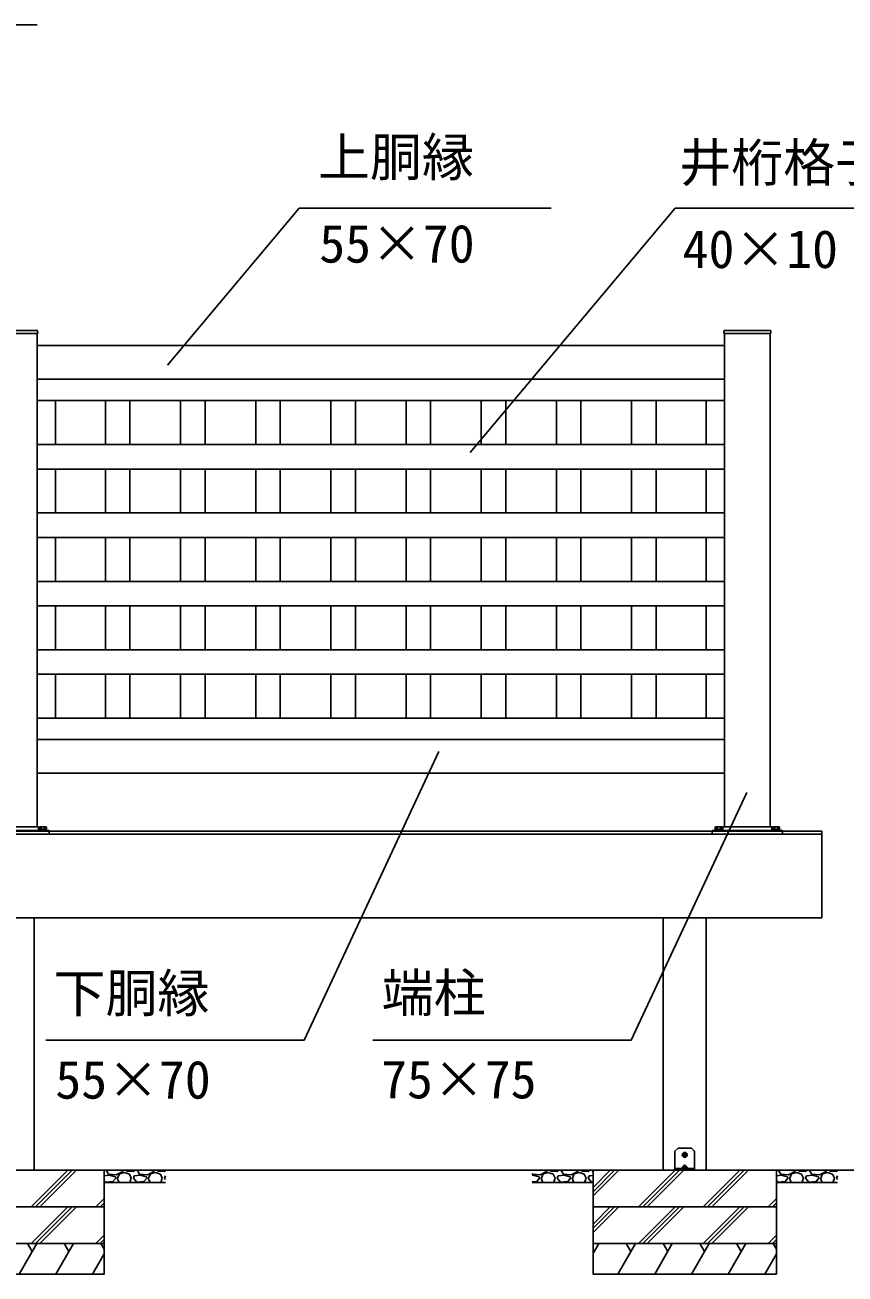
# Model space of a CAD drawing. Units: millimetres, scale not verified. Extents: x -4375 to 4375, y -6499 to 6473.
# Drawn here: x 18 to 1360, y 81 to 2126 of the extents above; entities that cross this region are included whole.
import ezdxf
from ezdxf.enums import TextEntityAlignment as Align

# ---------------------------------------------------------------- set-up
doc = ezdxf.new("R2010")
doc.units = ezdxf.units.MM
doc.header["$LTSCALE"] = 30
for name, color, linetype in [('0-2_YKK_13', 4, 'Continuous'), ('0-3_YKK_A1', 4, 'Continuous'), ('0-4_YKK_D', 6, 'Continuous')]:
    doc.layers.add(name, color=color, linetype=linetype)
doc.styles.add('ＭＳ ゴシック', font='')
doc.styles.get('ＭＳ ゴシック').set_extended_font_data('MS Gothic')

msp = doc.modelspace()

# ---------------------------------------------------------------- linework, layer by layer
at = {"layer": '0-2_YKK_13'}
for p, q in [((1107.67, 286.8), (1087.33, 286.8)), ((1085.91, 286.21), (1081.5, 281.8)), ((1081.5, 253.8), (1081.5, 281.8)), ((1095.25, 276.3), (1096.36, 276.32)), ((1095.25, 275.3), (1096.36, 275.28)), ((1096.36, 276.32), (1096.88, 276.42)), ((1096.36, 275.28), (1096.88, 275.18)), ((1096.98, 276.94), (1096.88, 276.42)), ((1096.98, 274.66), (1096.88, 275.18)), ((1097, 278.04), (1096.98, 276.94)), ((1097, 273.56), (1096.98, 274.66)), ((1098, 278.04), (1098.02, 276.94)), ((1098, 273.56), (1098.02, 274.66)), ((1098.02, 276.94), (1098.12, 276.42)), ((1098.02, 274.66), (1098.12, 275.18)), ((1098.64, 276.32), (1098.12, 276.42)), ((1098.64, 275.28), (1098.12, 275.18)), ((1099.74, 276.3), (1098.64, 276.32)), ((1099.74, 275.3), (1098.64, 275.28)), ((1113.5, 281.8), (1109.09, 286.21)), ((1113.5, 253.8), (1113.5, 281.8)), ((1081.5, 253.3), (1081.5, 253.8)), ((1085.91, 250.8), (1081.5, 250.8)), ((1085.91, 253.3), (1087.33, 253.3)), ((1085.91, 250.8), (1085.91, 253.3)), ((1087.33, 250.8), (1085.91, 250.8)), ((1107.67, 253.3), (1087.33, 253.3)), ((1107.67, 250.8), (1087.33, 250.8)), ((1096.06, 258.26), (1091.6, 253.8)), ((1093.5, 254.22), (1093.5, 253.8)), ((1094, 253.3), (1101, 253.3)), ((1103.4, 253.8), (1098.94, 258.26)), ((1101.5, 254.22), (1101.5, 253.8)), ((1107.67, 253.3), (1109.09, 253.3)), ((1109.09, 250.8), (1107.67, 250.8)), ((1109.09, 253.3), (1113.5, 253.3)), ((1109.09, 253.3), (1109.09, 250.8)), ((1113.5, 250.8), (1109.09, 250.8)), ((1113.5, 253.8), (1113.5, 253.3)), ((1113.5, 253.3), (1113.5, 250.8))]:
    msp.add_line(p, q, dxfattribs=at)
msp.add_lwpolyline([(1081.5, 250.8), (1081.5, 253.3), (1085.91, 253.3)], dxfattribs=at)
msp.add_circle((1097.5, 275.8), 4, dxfattribs=at)
for centre, radius, start, end in [((1087.33, 284.8), 2, 90, 135), ((1107.67, 284.8), 2, 45, 90), ((1097.5, 275.8), 2.3, 167.44414, 192.55586), ((1097.5, 275.8), 2.3, 77.44414, 102.55586), ((1097.5, 275.8), 2.3, 257.44414, 282.55586), ((1097.5, 275.8), 2.3, 347.44414, 12.55586), ((1094.5, 254.22), 1, 126.03188, 180), ((1094, 253.8), 0.5, 180, 270), ((1097.5, 250.1), 6.1, 53.96812, 126.03188), ((1101, 253.8), 0.5, 270, 0), ((1100.5, 254.22), 1, 0, 53.96812)]:
    msp.add_arc(centre, radius, start, end, dxfattribs=at)
for centre, major_axis, ratio, start_param, end_param in [((1092.1, 253.8), (0.688, 0.425), 0.381966, 2.1243707, 3.695167), ((1097.5, 255.37), (0, -3.54), 0.707107, 2.5261129, 3.7570724), ((1102.9, 253.8), (0.688, -0.425), 0.381966, 5.7296109, 7.3004073)]:
    msp.add_ellipse(centre, major_axis=major_axis, ratio=ratio, start_param=start_param, end_param=end_param, dxfattribs=at)
at = {"layer": '0-3_YKK_A1'}
for p, q in [((37.29, 1625.8), (-37.29, 1625.8)), ((37.5, 1620.8), (37.5, 812.8)), ((38.5, 1620.8), (38.29, 1624.85)), ((1162.5, 1620.8), (1162.5, 812.8)), ((1237.29, 1625.8), (1162.71, 1625.8)), ((1237.5, 812.8), (1237.5, 1620.8)), ((1238.5, 1620.8), (1238.29, 1624.85)), ((1162.5, 1600.8), (37.5, 1600.8)), ((1162.5, 1545.8), (37.5, 1545.8)), ((37.5, 1510.8), (1162.5, 1510.8)), ((67.5, 1510.8), (67.5, 1438.8)), ((149.5, 1510.8), (149.5, 1438.8)), ((189.5, 1510.8), (189.5, 1438.8)), ((272.5, 1510.8), (272.5, 1438.8)), ((312.5, 1510.8), (312.5, 1438.8)), ((395.5, 1510.8), (395.5, 1438.8)), ((435.5, 1510.8), (435.5, 1438.8)), ((518.5, 1510.8), (518.5, 1438.8)), ((558.5, 1510.8), (558.5, 1438.8)), ((641.5, 1510.8), (641.5, 1438.8)), ((681.5, 1510.8), (681.5, 1438.8)), ((764.5, 1510.8), (764.5, 1438.8)), ((804.5, 1510.8), (804.5, 1438.8)), ((887.5, 1510.8), (887.5, 1438.8)), ((927.5, 1510.8), (927.5, 1438.8)), ((1010.5, 1510.8), (1010.5, 1438.8)), ((1050.5, 1510.8), (1050.5, 1438.8)), ((1132.5, 1510.8), (1132.5, 1438.8)), ((37.5, 1438.8), (1162.5, 1438.8)), ((37.5, 1398.8), (1162.5, 1398.8)), ((67.5, 1398.8), (67.5, 1326.8)), ((149.5, 1398.8), (149.5, 1326.8)), ((189.5, 1398.8), (189.5, 1326.8)), ((272.5, 1398.8), (272.5, 1326.8)), ((312.5, 1398.8), (312.5, 1326.8)), ((395.5, 1398.8), (395.5, 1326.8)), ((435.5, 1398.8), (435.5, 1326.8)), ((518.5, 1398.8), (518.5, 1326.8)), ((558.5, 1398.8), (558.5, 1326.8)), ((641.5, 1398.8), (641.5, 1326.8)), ((681.5, 1398.8), (681.5, 1326.8)), ((764.5, 1398.8), (764.5, 1326.8)), ((804.5, 1398.8), (804.5, 1326.8)), ((887.5, 1398.8), (887.5, 1326.8)), ((927.5, 1398.8), (927.5, 1326.8)), ((1010.5, 1398.8), (1010.5, 1326.8)), ((1050.5, 1398.8), (1050.5, 1326.8)), ((1132.5, 1398.8), (1132.5, 1326.8)), ((37.5, 1326.8), (1162.5, 1326.8)), ((37.5, 1286.8), (1162.5, 1286.8)), ((67.5, 1286.8), (67.5, 1214.8)), ((149.5, 1286.8), (149.5, 1214.8)), ((189.5, 1286.8), (189.5, 1214.8)), ((272.5, 1286.8), (272.5, 1214.8)), ((312.5, 1286.8), (312.5, 1214.8)), ((395.5, 1286.8), (395.5, 1214.8)), ((435.5, 1286.8), (435.5, 1214.8)), ((518.5, 1286.8), (518.5, 1214.8)), ((558.5, 1286.8), (558.5, 1214.8)), ((641.5, 1286.8), (641.5, 1214.8)), ((681.5, 1286.8), (681.5, 1214.8)), ((764.5, 1286.8), (764.5, 1214.8)), ((804.5, 1286.8), (804.5, 1214.8)), ((887.5, 1286.8), (887.5, 1214.8)), ((927.5, 1286.8), (927.5, 1214.8)), ((1010.5, 1286.8), (1010.5, 1214.8)), ((1050.5, 1286.8), (1050.5, 1214.8)), ((1132.5, 1286.8), (1132.5, 1214.8)), ((37.5, 1214.8), (1162.5, 1214.8)), ((37.5, 1174.8), (1162.5, 1174.8)), ((67.5, 1174.8), (67.5, 1102.8)), ((149.5, 1174.8), (149.5, 1102.8)), ((189.5, 1174.8), (189.5, 1102.8)), ((272.5, 1174.8), (272.5, 1102.8)), ((312.5, 1174.8), (312.5, 1102.8)), ((395.5, 1174.8), (395.5, 1102.8)), ((435.5, 1174.8), (435.5, 1102.8)), ((518.5, 1174.8), (518.5, 1102.8)), ((558.5, 1174.8), (558.5, 1102.8)), ((641.5, 1174.8), (641.5, 1102.8)), ((681.5, 1174.8), (681.5, 1102.8)), ((764.5, 1174.8), (764.5, 1102.8)), ((804.5, 1174.8), (804.5, 1102.8)), ((887.5, 1174.8), (887.5, 1102.8)), ((927.5, 1174.8), (927.5, 1102.8)), ((1010.5, 1174.8), (1010.5, 1102.8)), ((1050.5, 1174.8), (1050.5, 1102.8)), ((1132.5, 1174.8), (1132.5, 1102.8)), ((37.5, 1102.8), (1162.5, 1102.8)), ((37.5, 1062.8), (1162.5, 1062.8)), ((67.5, 1062.8), (67.5, 990.8)), ((149.5, 1062.8), (149.5, 990.8)), ((189.5, 1062.8), (189.5, 990.8)), ((272.5, 1062.8), (272.5, 990.8)), ((312.5, 1062.8), (312.5, 990.8)), ((395.5, 1062.8), (395.5, 990.8)), ((435.5, 1062.8), (435.5, 990.8)), ((518.5, 1062.8), (518.5, 990.8)), ((558.5, 1062.8), (558.5, 990.8)), ((641.5, 1062.8), (641.5, 990.8)), ((681.5, 1062.8), (681.5, 990.8)), ((764.5, 1062.8), (764.5, 990.8)), ((804.5, 1062.8), (804.5, 990.8)), ((887.5, 1062.8), (887.5, 990.8)), ((927.5, 1062.8), (927.5, 990.8)), ((1010.5, 1062.8), (1010.5, 990.8)), ((1050.5, 1062.8), (1050.5, 990.8)), ((1132.5, 1062.8), (1132.5, 990.8)), ((37.5, 990.8), (1162.5, 990.8)), ((37.5, 955.8), (1162.5, 955.8)), ((37.5, 900.8), (1162.5, 900.8)), ((1322, 805.8), (-1327, 805.8)), ((1322, 800.8), (-1327, 800.8)), ((-57.5, 806.8), (57.5, 806.8)), ((57.5, 805.8), (-57.5, 805.8)), ((-57.5, 805.8), (57.5, 805.8)), ((-40, 812.8), (40, 812.8)), ((40, 812.8), (40, 806.8)), ((42, 813), (41.23, 812.55)), ((41.23, 812.55), (41.23, 809)), ((52.77, 809), (41.23, 809)), ((52, 813), (42, 813)), ((44.11, 812.55), (44.11, 809)), ((49.89, 812.55), (49.89, 809)), ((52, 813), (52.77, 812.55)), ((52.77, 812.55), (52.77, 809)), ((57.5, 806.8), (57.5, 805.8)), ((57.5, 805.8), (57.5, 800.8)), ((1142.5, 806.8), (1257.5, 806.8)), ((1142.5, 806.8), (1142.5, 805.8)), ((1257.5, 805.8), (1142.5, 805.8)), ((1142.5, 805.8), (1257.5, 805.8)), ((1142.5, 805.8), (1142.5, 800.8)), ((1148, 813), (1147.23, 812.55)), ((1147.23, 812.55), (1147.23, 809)), ((1158.77, 809), (1147.23, 809)), ((1158, 813), (1148, 813)), ((1150.11, 812.55), (1150.11, 809)), ((1155.89, 812.55), (1155.89, 809)), ((1158, 813), (1158.77, 812.55)), ((1158.77, 812.55), (1158.77, 809)), ((1160, 812.8), (1160, 806.8)), ((1160, 812.8), (1240, 812.8)), ((1240, 812.8), (1240, 806.8)), ((1242, 813), (1241.23, 812.55)), ((1241.23, 812.55), (1241.23, 809)), ((1252.77, 809), (1241.23, 809)), ((1252, 813), (1242, 813)), ((1244.11, 812.55), (1244.11, 809)), ((1249.89, 812.55), (1249.89, 809)), ((1252, 813), (1252.77, 812.55)), ((1252.77, 812.55), (1252.77, 809)), ((1257.5, 806.8), (1257.5, 805.8)), ((1257.5, 805.8), (1257.5, 800.8)), ((1322, 805.8), (1322, 663.8)), ((1322, 663.8), (-1327, 663.8)), ((32.58, 663.8), (32.58, 250.8)), ((1062.42, 663.8), (1062.42, 250.8)), ((1132.58, 663.8), (1132.58, 250.8)), ((1984.09, 250.8), (-1616.31, 250.8)), ((32.58, 250.8), (-37.58, 250.8)), ((27.74, 190.8), (87.74, 250.8)), ((34.81, 190.8), (94.81, 250.8)), ((41.88, 190.8), (101.88, 250.8)), ((147.5, 250.8), (247.5, 250.8)), ((150.94, 250.23), (151.45, 250.8)), ((154.49, 244.13), (150.94, 250.23)), ((177.86, 248.7), (167.19, 243.12)), ((172.27, 244.64), (180.4, 247.18)), ((178.46, 250.8), (177.86, 248.7)), ((180.4, 247.18), (188.53, 244.13)), ((183.79, 250.8), (184.46, 249.21)), ((184.46, 249.21), (195.13, 248.7)), ((195.13, 248.7), (197.84, 250.8)), ((201.74, 250.23), (202.25, 250.8)), ((205.29, 244.13), (201.74, 250.23)), ((228.66, 248.7), (217.99, 243.12)), ((223.07, 244.64), (231.2, 247.18)), ((229.26, 250.8), (228.66, 248.7)), ((231.2, 247.18), (239.33, 244.13)), ((234.59, 250.8), (235.26, 249.21)), ((235.26, 249.21), (245.93, 248.7)), ((245.93, 248.7), (247.5, 249.92)), ((947.5, 250.8), (847.5, 250.8)), ((871.46, 248.7), (860.79, 243.12)), ((865.87, 244.64), (874, 247.18)), ((872.06, 250.8), (871.46, 248.7)), ((874, 247.18), (882.13, 244.13)), ((877.39, 250.8), (878.06, 249.21)), ((878.06, 249.21), (888.73, 248.7)), ((888.73, 248.7), (891.44, 250.8)), ((895.34, 250.23), (895.85, 250.8)), ((898.89, 244.13), (895.34, 250.23)), ((922.26, 248.7), (911.59, 243.12)), ((916.67, 244.64), (924.8, 247.18)), ((922.86, 250.8), (922.26, 248.7)), ((924.8, 247.18), (932.93, 244.13)), ((928.19, 250.8), (928.86, 249.21)), ((928.86, 249.21), (939.53, 248.7)), ((939.53, 248.7), (942.24, 250.8)), ((946.14, 250.23), (946.65, 250.8)), ((947.5, 247.89), (946.14, 250.23)), ((947.5, 222.69), (975.61, 250.8)), ((947.5, 215.62), (982.68, 250.8)), ((947.5, 208.55), (989.75, 250.8)), ((1021.67, 190.8), (1081.67, 250.8)), ((1028.74, 190.8), (1088.74, 250.8)), ((1035.81, 190.8), (1095.81, 250.8)), ((1132.58, 250.8), (1062.42, 250.8)), ((1127.74, 190.8), (1187.74, 250.8)), ((1134.81, 190.8), (1194.81, 250.8)), ((1141.88, 190.8), (1201.88, 250.8)), ((1247.5, 250.8), (1347.5, 250.8)), ((1250.94, 250.23), (1251.45, 250.8)), ((1254.49, 244.13), (1250.94, 250.23)), ((1277.86, 248.7), (1267.19, 243.12)), ((1272.27, 244.64), (1280.4, 247.18)), ((1278.46, 250.8), (1277.86, 248.7)), ((1280.4, 247.18), (1288.53, 244.13)), ((1283.79, 250.8), (1284.46, 249.21)), ((1284.46, 249.21), (1295.13, 248.7)), ((1295.13, 248.7), (1297.84, 250.8)), ((1301.74, 250.23), (1302.25, 250.8)), ((1305.29, 244.13), (1301.74, 250.23)), ((1328.66, 248.7), (1317.99, 243.12)), ((1323.07, 244.64), (1331.2, 247.18)), ((1329.26, 250.8), (1328.66, 248.7)), ((1331.2, 247.18), (1339.33, 244.13)), ((1334.59, 250.8), (1335.26, 249.21)), ((1335.26, 249.21), (1345.93, 248.7)), ((1345.93, 248.7), (1347.5, 249.92)), ((155.51, 242.61), (147.5, 241.77)), ((149.92, 231.43), (147.5, 234.07)), ((147.5, 230.8), (247.5, 230.8)), ((161.6, 232.45), (149.92, 231.43)), ((167.19, 243.12), (154.49, 244.13)), ((165.67, 240.07), (155.51, 242.61)), ((166.18, 237.53), (161.6, 232.45)), ((166.18, 237.53), (165.67, 240.07)), ((168.72, 237.53), (171.6, 230.8)), ((169.22, 237.53), (172.27, 244.64)), ((188.53, 244.13), (191.58, 237.53)), ((189.17, 230.8), (191.58, 237.53)), ((195.13, 237.53), (196.66, 241.59)), ((200.72, 231.43), (195.13, 237.53)), ((206.31, 242.61), (196.66, 241.59)), ((212.4, 232.45), (200.72, 231.43)), ((217.99, 243.12), (205.29, 244.13)), ((216.47, 240.07), (206.31, 242.61)), ((216.98, 237.53), (212.4, 232.45)), ((216.98, 237.53), (216.47, 240.07)), ((219.52, 237.53), (222.4, 230.8)), ((220.02, 237.53), (223.07, 244.64)), ((239.33, 244.13), (242.38, 237.53)), ((239.97, 230.8), (242.38, 237.53)), ((245.93, 237.53), (247.46, 241.59)), ((247.5, 235.82), (245.93, 237.53)), ((247.5, 241.6), (247.46, 241.59)), ((848.09, 244.13), (847.5, 245.15)), ((849.11, 242.61), (847.5, 242.44)), ((855.2, 232.45), (847.5, 231.78)), ((947.5, 230.8), (847.5, 230.8)), ((860.79, 243.12), (848.09, 244.13)), ((859.27, 240.07), (849.11, 242.61)), ((859.78, 237.53), (855.2, 232.45)), ((859.78, 237.53), (859.27, 240.07)), ((862.32, 237.53), (865.2, 230.8)), ((862.82, 237.53), (865.87, 244.64)), ((882.13, 244.13), (885.18, 237.53)), ((882.77, 230.8), (885.18, 237.53)), ((888.73, 237.53), (890.26, 241.59)), ((894.32, 231.43), (888.73, 237.53)), ((899.91, 242.61), (890.26, 241.59)), ((906, 232.45), (894.32, 231.43)), ((911.59, 243.12), (898.89, 244.13)), ((910.07, 240.07), (899.91, 242.61)), ((910.58, 237.53), (906, 232.45)), ((910.58, 237.53), (910.07, 240.07)), ((913.12, 237.53), (916, 230.8)), ((913.62, 237.53), (916.67, 244.64)), ((932.93, 244.13), (935.98, 237.53)), ((933.57, 230.8), (935.98, 237.53)), ((939.53, 237.53), (941.06, 241.59)), ((945.12, 231.43), (939.53, 237.53)), ((947.5, 242.27), (941.06, 241.59)), ((947.5, 231.64), (945.12, 231.43)), ((1255.51, 242.61), (1247.5, 241.77)), ((1249.92, 231.43), (1247.5, 234.07)), ((1247.5, 230.8), (1347.5, 230.8)), ((1261.6, 232.45), (1249.92, 231.43)), ((1267.19, 243.12), (1254.49, 244.13)), ((1265.67, 240.07), (1255.51, 242.61)), ((1266.18, 237.53), (1261.6, 232.45)), ((1266.18, 237.53), (1265.67, 240.07)), ((1268.72, 237.53), (1271.6, 230.8)), ((1269.22, 237.53), (1272.27, 244.64)), ((1288.53, 244.13), (1291.58, 237.53)), ((1289.17, 230.8), (1291.58, 237.53)), ((1295.13, 237.53), (1296.66, 241.59)), ((1300.72, 231.43), (1295.13, 237.53)), ((1306.31, 242.61), (1296.66, 241.59)), ((1312.4, 232.45), (1300.72, 231.43)), ((1317.99, 243.12), (1305.29, 244.13)), ((1316.47, 240.07), (1306.31, 242.61)), ((1316.98, 237.53), (1312.4, 232.45)), ((1316.98, 237.53), (1316.47, 240.07)), ((1319.52, 237.53), (1322.4, 230.8)), ((1320.02, 237.53), (1323.07, 244.64)), ((1339.33, 244.13), (1342.38, 237.53)), ((1339.97, 230.8), (1342.38, 237.53)), ((1345.93, 237.53), (1347.46, 241.59)), ((1347.5, 235.82), (1345.93, 237.53)), ((1347.5, 241.6), (1347.46, 241.59)), ((27.74, 130.8), (87.74, 190.8)), ((34.81, 130.8), (94.81, 190.8)), ((41.88, 130.8), (101.88, 190.8)), ((133.8, 190.8), (147.5, 204.5)), ((140.87, 190.8), (147.5, 197.43)), ((947.5, 162.69), (975.61, 190.8)), ((947.5, 155.62), (982.68, 190.8)), ((947.5, 148.55), (989.75, 190.8)), ((1021.67, 130.8), (1081.67, 190.8)), ((1028.74, 130.8), (1088.74, 190.8)), ((1035.81, 130.8), (1095.81, 190.8)), ((1127.74, 130.8), (1187.74, 190.8)), ((1134.81, 130.8), (1194.81, 190.8)), ((1141.88, 130.8), (1201.88, 190.8)), ((1233.8, 190.8), (1247.5, 204.5)), ((1240.87, 190.8), (1247.5, 197.43)), ((133.8, 130.8), (147.5, 144.5)), ((1233.8, 130.8), (1247.5, 144.5)), ((8.31, 80.8), (37.18, 130.8)), ((21.96, 130.8), (29.57, 117.62)), ((68.36, 80.8), (97.22, 130.8)), ((82, 130.8), (89.61, 117.62)), ((140.87, 130.8), (147.5, 137.43)), ((142.05, 130.8), (147.5, 121.36)), ((947.5, 114.26), (957.05, 130.8)), ((988.22, 80.8), (1017.09, 130.8)), ((1001.87, 130.8), (1009.48, 117.62)), ((1048.27, 80.8), (1077.14, 130.8)), ((1061.91, 130.8), (1069.53, 117.62)), ((1108.31, 80.8), (1137.18, 130.8)), ((1121.96, 130.8), (1129.57, 117.62)), ((1168.36, 80.8), (1197.22, 130.8)), ((1182, 130.8), (1189.61, 117.62)), ((1240.87, 130.8), (1247.5, 137.43)), ((1242.05, 130.8), (1247.5, 121.36)), ((128.4, 80.8), (147.5, 113.88)), ((947.5, 120.97), (949.44, 117.62)), ((1228.4, 80.8), (1247.5, 113.88))]:
    msp.add_line(p, q, dxfattribs=at)
for points in [[(38.5, 1620.8), (-38.5, 1620.8), (-38.29, 1624.85)], [(1238.5, 1620.8), (1161.5, 1620.8), (1161.71, 1624.85)], [(-152.5, 250.8), (147.5, 250.8), (147.5, 190.8)], [(147.5, 190.8), (-152.5, 190.8), (147.5, 190.8)], [(147.5, 190.8), (147.5, 130.8), (-152.5, 130.8), (-152.5, 190.8)]]:
    msp.add_lwpolyline(points, dxfattribs=at)
for points in [[(53.5, 807.8), (53.5, 806.8), (40.5, 806.8), (40.5, 807.8)], [(52.57, 807.8), (41.42, 807.8), (41.42, 809), (52.57, 809)], [(1159.5, 807.8), (1159.5, 806.8), (1146.5, 806.8), (1146.5, 807.8)], [(1158.58, 807.8), (1147.43, 807.8), (1147.43, 809), (1158.58, 809)], [(1253.5, 807.8), (1253.5, 806.8), (1240.5, 806.8), (1240.5, 807.8)], [(1252.58, 807.8), (1241.43, 807.8), (1241.43, 809), (1252.58, 809)], [(947.5, 250.8), (1247.5, 250.8), (1247.5, 190.8), (947.5, 190.8)], [(947.5, 190.8), (1247.5, 190.8), (1247.5, 130.8), (947.5, 130.8)], [(-152.5, 130.8), (147.5, 130.8), (147.5, 80.8), (-152.5, 80.8)], [(947.5, 130.8), (1247.5, 130.8), (1247.5, 80.8), (947.5, 80.8)]]:
    msp.add_lwpolyline(points, close=True, dxfattribs=at)
for centre, radius, start, end in [((37.29, 1624.8), 1, 3, 90), ((1162.71, 1624.8), 1, 90, 177), ((1237.29, 1624.8), 1, 3, 90), ((42.67, 810.44), 2.56, 55.61708, 124.38292), ((47, 803.45), 9.55, 72.41276, 107.58724), ((51.33, 810.44), 2.56, 55.61708, 124.38292), ((1148.67, 810.44), 2.56, 55.61708, 124.38292), ((1153, 803.45), 9.55, 72.41276, 107.58724), ((1157.33, 810.44), 2.56, 55.61708, 124.38292), ((1242.67, 810.44), 2.56, 55.61708, 124.38292), ((1247, 803.45), 9.55, 72.41276, 107.58724), ((1251.33, 810.44), 2.56, 55.61708, 124.38292)]:
    msp.add_arc(centre, radius, start, end, dxfattribs=at)
at = {"layer": '0-4_YKK_D'}
for points in [[(-1217.81, 1577.83), (-758.01, 2125.8), (37.47, 2125.8)], [(250.69, 1568.97), (466.19, 1825.8), (879.05, 1825.8)], [(746.29, 1426.1), (1081.67, 1825.8), (1583.1, 1825.8)], [(695.04, 936.24), (474.74, 463.8), (52.07, 463.8)], [(1198.83, 869.06), (1009.86, 463.8), (587.19, 463.8)]]:
    msp.add_lwpolyline(points, dxfattribs=at)

# ---------------------------------------------------------------- texts
at = {"layer": '0-4_YKK_D', "style": 'ＭＳ ゴシック'}
for s, p in [('上胴縁', (497.33, 1859.73)), ('井桁格子', (1088.6, 1850.82)), ('55×70', (499.26, 1718.06)), ('40×10', (1093.91, 1709.15)), ('下胴縁', (64.46, 490.91)), ('端柱', (601.51, 491.39)), ('55×70', (67.35, 349.25)), ('75×75', (600.54, 349.73))]:
    msp.add_text(s, height=62.32, dxfattribs=at).set_placement(p, align=Align.BOTTOM_LEFT)

doc.saveas('drawing.dxf')
